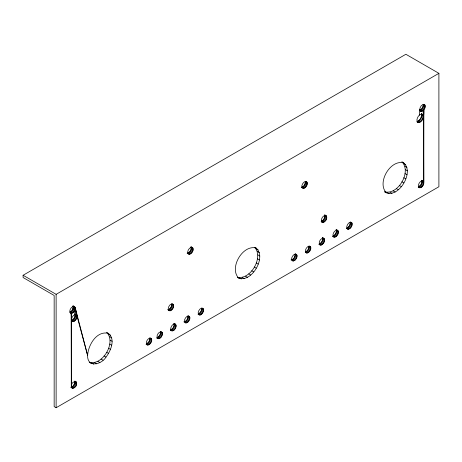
<?xml version="1.0" encoding="UTF-8"?>
<svg xmlns="http://www.w3.org/2000/svg" width="462" height="462" viewBox="0 0 462 462"><rect width="100%" height="100%" fill="white"/><g stroke="black" fill="none" stroke-linecap="round" stroke-linejoin="round"><path stroke-width="0.69" d="M418.226 187.104C421.2 189.478 424.411 184.794 423.781 181.982L423.862 109.76C425.288 108.414 426.235 104.014 423.204 104.354C418.965 106.006 419.629 111.59 419.352 115.159C417.469 116.759 415.378 121.362 418.56 122.557C424.243 121.645 423.833 113.935 423.862 109.76L421.893 108.622L419.819 110.135C420.449 112.22 423.042 111.099 423.862 109.76M73.158 309.378L72.932 305.78M73.21 309.251L73.296 307.149L75.266 308.287L74.994 314.593C72.956 315.338 71.674 317.521 71.546 319.623L71.31 385.556C70.426 390.355 76.836 387.595 76.594 384.141C77.443 379.267 71.09 382.166 71.31 385.556L71.165 313.386L70.184 312.82C68.405 310.181 72.938 304.013 75.173 307.519L87.624 355.451C87.133 367.995 101.513 364.761 106 357.091C110.949 350.756 116.089 338.294 107.548 332.807M421.592 113.964C421.731 116.926 420.316 120.264 417.388 121.344L419.357 122.482M301.236 187.301C303.875 187.023 305.63 183.916 305.238 181.427L307.207 182.565C308.119 185.193 304.019 190.615 301.929 187.26C301.016 184.627 305.116 179.21 307.207 182.565M91.21 363.38L89.241 362.243C102.783 366.014 116.597 342.082 106.566 332.242M147.107 344.848L146.396 343.844C148.579 342.914 150.092 340.384 149.711 338.022C154.585 338.288 149.659 347.615 146.119 344.277M159.026 338.704L157.057 337.572C159.28 336.717 160.782 334.124 160.406 331.768L162.37 332.906C163.005 335.718 159.788 340.402 156.814 338.028M167.625 309.713C170.264 309.448 172.02 306.335 171.633 303.852C175.635 303.967 173.002 310.245 170.253 310.787C166.297 310.666 168.936 304.4 171.668 303.869L173.602 304.984M174.33 323.527C178.979 324.913 173.389 333.824 170.738 329.787C173.042 328.8 174.873 325.791 173.781 323.36M183.824 321.875C186.463 321.604 188.219 318.497 187.832 316.008L189.801 317.146C190.714 319.779 186.602 325.202 184.523 321.829C183.61 319.196 187.722 313.779 189.801 317.146M200.167 315.026L198.198 313.894C200.427 313.04 201.923 310.447 201.548 308.09C205.55 308.206 202.916 314.489 200.167 315.026C196.211 314.911 198.851 308.639 201.582 308.114L203.517 309.228M237.474 277.269C250.71 279.943 263.675 257.49 254.741 247.366M237.82 277.645C251.38 284.378 267.845 255.856 255.238 247.476M290.996 259.927C293.636 259.656 295.385 256.549 295.004 254.06L296.968 255.197C297.88 257.831 293.768 263.248 291.689 259.881C290.777 257.247 294.889 251.825 296.968 255.197M307.403 253.043L305.434 251.905C307.657 251.051 309.159 248.458 308.783 246.102L310.753 247.239C311.659 249.873 307.548 255.295 305.469 251.923C304.556 249.295 308.668 243.872 310.753 247.239M325.029 215.009C328.569 216.395 326.12 221.523 323.371 222.384L321.402 221.246C323.747 220.339 325.566 217.261 324.474 214.842M322.84 237.711C326.38 239.097 323.931 244.225 321.182 245.085L319.213 243.948C321.558 243.041 323.377 239.963 322.285 237.543M336.619 229.753C341.268 231.139 335.678 240.049 333.027 236.013C335.331 235.031 337.162 232.022 336.07 229.591M347.516 229.065L346.806 228.055C348.989 227.131 350.502 224.601 350.121 222.239L352.09 223.371C352.72 226.184 349.503 230.873 346.529 228.494M402.338 162.047C416.17 170.01 398.273 200.693 384.523 191.765C398.065 195.536 411.879 171.598 401.848 161.764M421.893 108.622L423.169 105.965L423.169 104.331L425.138 105.469M419.207 187.67C416.424 185.331 421.459 178.297 423.781 181.982L421.812 180.844L421.54 180.244M420.437 187.78L418.468 186.642C420.691 185.793 422.193 183.2 421.812 180.844M73.498 307.75L73.204 306.387L75.173 307.519C75.687 311.659 79.002 317.25 74.983 320.703C74.093 321.708 72.008 322.037 71.639 320.391C73.828 319.479 75.329 316.944 74.954 314.587L76.923 315.719L87.624 355.451C88.121 345.16 96.668 330.376 108.535 333.379M191.418 246.875C195.131 248.342 192.273 254.164 189.091 254.314L187.11 253.159C189.894 252.916 191.99 249.255 190.864 246.714M70.617 387.237C73.239 386.954 75.035 383.882 74.625 381.369L76.594 382.507M75.173 307.519C75.549 309.875 74.053 312.468 71.824 313.323L69.854 312.185L71.933 310.672L73.204 308.015L75.173 309.153L74.994 314.593L76.218 314.709L76.923 315.719M419.352 115.159C420.68 113.461 423.775 113.958 423.487 116.436L423.781 181.982M23.1 275.26L405.873 54.268L438.9 73.337L438.9 186.74L56.127 407.732L54.158 406.595L54.158 295.466L23.1 277.535L23.1 275.26L56.127 294.329L438.9 73.337M326.01 215.575C322.591 214.339 319.017 222.21 323.371 222.384M192.4 247.441C189.206 246.494 185.793 252.766 189.091 254.314M318.971 244.41L321.182 245.085M70.166 312.809L71.824 313.323M403.817 162.895C390.28 159.13 376.461 183.062 386.492 192.902M337.601 230.324C334.725 229.666 332.588 233.483 333.027 236.013L334.962 237.127M323.822 238.277C320.72 237.532 317.758 242.66 319.958 244.976M256.219 248.048C242.614 244.259 228.719 268.318 238.808 278.211M175.312 324.093C172.442 323.44 170.299 327.252 170.738 329.787L172.673 330.902M423.879 104.296L424.861 104.868M423.261 105.099L425.231 106.231M423.169 105.965L425.138 107.103M422.892 106.889L424.861 108.021M422.459 107.79L424.428 108.928M421.234 109.315L423.204 110.453L423.487 116.436L421.517 115.298L421.402 114.385L423.371 115.523L423.204 110.453M420.524 109.835L422.493 110.967M421.789 111.273L419.819 110.135L419.762 109.39M419.652 110.482L421.13 111.336M419.577 110.591L420.564 111.163M421.54 113.744L422.522 114.31M421.569 113.941L423.048 114.795M421.402 116.343L423.371 117.481M421.078 117.446L423.048 118.584M420.553 118.532L422.522 119.67M419.877 119.531L421.846 120.663M419.086 120.363L421.055 121.5M418.237 120.98L420.206 122.118M417.088 121.708L418.56 122.557M416.897 121.783L417.885 122.349M403.794 163.565L405.763 164.703M405.018 166.268L406.987 167.406M405.434 169.693L407.403 170.825M422.089 180.405L423.077 180.977M422.031 180.527L423.51 181.375M421.91 181.606L423.873 182.744M421.812 182.478L423.781 183.616M405.018 173.591L406.987 174.728M421.54 183.397L423.51 184.534M421.107 184.303L423.077 185.441M420.541 185.129L422.511 186.267M419.883 185.828L421.852 186.966M419.173 186.342L421.142 187.48M403.794 177.708L405.763 178.846M418.301 186.995L419.773 187.843M401.848 181.762L403.817 182.9M399.312 185.476L401.282 186.613M396.356 188.594L398.325 189.732M393.185 190.904L395.154 192.042M390.015 192.256L391.984 193.393M387.064 192.544L389.033 193.682M305.948 181.393L306.93 181.959M305.33 182.19L307.299 183.327M305.243 183.056L307.207 184.194M304.972 183.974L306.935 185.112M304.539 184.881L306.508 186.019M303.973 185.712L305.942 186.85M303.315 186.411L305.284 187.549M302.604 186.925L304.573 188.063M301.9 187.231L303.869 188.369M301.732 187.584L303.205 188.438M350.34 221.916L351.819 222.771L352.09 223.371M350.213 223.002L352.183 224.139M350.121 223.874L352.09 225.006M349.849 224.792L351.819 225.924M349.411 225.693L351.38 226.83M348.845 226.524L350.814 227.662M348.186 227.217L350.156 228.355M347.482 227.737L349.451 228.875M324.971 215.125L326.443 215.979M348.741 229.175L346.771 228.037C346.252 225.496 349.07 220.859 351.819 222.771M324.751 215.448L326.721 216.586M346.604 228.384L348.082 229.239M324.844 216.21L326.813 217.348M324.751 217.082L326.721 218.22M324.474 218L326.443 219.138M324.041 218.907L326.01 220.039M323.475 219.733L325.444 220.871M322.817 220.432L324.786 221.564M322.106 220.946L324.076 222.083M336.561 229.874L338.034 230.723M336.342 230.192L338.311 231.329M321.234 221.598L322.713 222.447M321.159 221.708L322.147 222.274M336.434 230.954L338.403 232.091M336.342 231.826L338.311 232.963M336.07 232.744L338.034 233.882M335.631 233.651L337.601 234.788M335.066 234.477L337.035 235.614M334.407 235.175L336.376 236.313M333.703 235.689L335.666 236.827M332.825 236.342L334.303 237.197M332.75 236.452L333.737 237.018M322.782 237.826L324.255 238.681M322.563 238.149L324.532 239.287M322.655 238.912L324.624 240.049M322.563 239.784L324.532 240.921M322.285 240.702L324.255 241.84M321.852 241.609L323.822 242.741M321.286 242.435L323.256 243.572M320.628 243.133L322.597 244.265M319.918 243.647L321.887 244.785M319.046 244.3L320.524 245.149M309.494 246.067L310.476 246.639M308.876 246.87L310.845 248.002M308.783 247.736L310.753 248.874M308.506 248.66L310.476 249.792M308.073 249.561L310.042 250.699M307.507 250.392L309.476 251.524M306.849 251.085L308.818 252.223M306.139 251.605L308.108 252.737M305.267 252.252L306.745 253.107M295.218 253.742L296.696 254.591M295.097 254.822L297.066 255.96M295.004 255.694L296.968 256.832M294.727 256.612L296.696 257.75M294.294 257.519L296.263 258.656M293.728 258.345L295.697 259.482M293.07 259.043L295.039 260.181M292.359 259.557L294.329 260.695M291.655 259.858L293.624 260.995M291.978 260.493L292.96 261.059M256.208 248.723L258.177 249.861M257.438 251.444L259.407 252.581M257.86 254.885L259.829 256.017M257.438 258.807L259.407 259.944M256.208 262.947L258.177 264.079M254.25 267.019L256.219 268.156M251.703 270.749L253.673 271.887M248.735 273.885L250.699 275.023M245.547 276.212L247.517 277.35M191.36 246.997L192.833 247.846M191.135 247.314L193.104 248.452M191.228 248.082L193.197 249.22M242.359 277.57L244.329 278.702M191.135 248.954L193.104 250.092M190.858 249.873L192.827 251.01M239.391 277.864L241.355 278.996M190.425 250.779L192.394 251.911M189.853 251.605L191.822 252.743M189.195 252.298L191.164 253.436M188.49 252.812L190.454 253.95M187.78 253.112L189.749 254.25M202.258 308.056L203.245 308.628M201.64 308.853L203.609 309.99M201.548 309.725L203.517 310.862M201.276 310.643L203.245 311.781M200.843 311.55L202.806 312.687M200.277 312.381L202.24 313.513M199.613 313.074L201.582 314.212M198.908 313.588L200.878 314.726M198.031 314.241L199.509 315.096M172.343 303.811L173.325 304.383M171.725 304.614L173.695 305.752M171.633 305.486L173.602 306.618M188.051 315.69L189.53 316.545M171.356 306.404L173.325 307.536M187.924 316.776L189.894 317.908M170.923 307.305L172.892 308.443M187.832 317.642L189.801 318.78M170.357 308.137L172.326 309.274M187.56 318.561L189.53 319.698M169.698 308.83L171.668 309.967M187.127 319.467L189.097 320.605M168.988 309.349L170.957 310.487M168.284 309.65L170.253 310.787M186.561 320.299L188.531 321.431M168.116 309.996L169.594 310.851M185.897 320.992L187.867 322.13M185.193 321.512L187.162 322.643M184.482 321.812L186.452 322.944M184.812 322.441L185.793 323.013M174.272 323.648L175.751 324.497M174.053 323.966L176.022 325.104M174.145 324.728L176.114 325.866M174.053 325.6L176.022 326.738M173.781 326.519L175.751 327.656M173.348 327.425L175.312 328.563M172.782 328.251L174.746 329.389M172.118 328.95L174.087 330.087M171.414 329.464L173.383 330.601M170.536 330.116L172.014 330.965M170.466 330.226L171.448 330.792M160.62 331.45L162.098 332.305L162.37 332.906M160.499 332.53L162.468 333.668M160.406 333.402L162.37 334.54M160.129 334.321L162.098 335.458M159.696 335.227L161.665 336.365M159.13 336.059L161.099 337.191M158.472 336.752L160.441 337.889M157.761 337.266L159.731 338.403M156.889 337.918L158.362 338.773M150.421 337.988L151.403 338.554M151.68 339.16L149.711 338.022C147.528 338.946 146.015 341.476 146.396 343.844L148.331 344.958M149.803 338.785L151.773 339.922M149.711 339.657L151.68 340.789M149.434 340.575L151.403 341.713M149.001 341.482L150.97 342.613M148.435 342.307L150.404 343.445M147.776 343.006L149.746 344.138M147.066 343.52L149.035 344.658M146.194 344.173L147.673 345.022M73.481 305.948L74.463 306.514M73.423 306.063L74.902 306.918M72.932 308.939L74.902 310.071M72.499 309.84L74.469 310.978M71.933 310.672L73.897 311.81M71.269 311.365L73.239 312.503M75.173 314.264L76.652 315.113M70.565 311.885L72.534 313.022M108.512 334.043L110.482 335.181M75.046 315.35L77.015 316.487M74.948 316.222L76.917 317.359M109.737 336.752L111.706 337.889M74.677 317.14L76.646 318.278M74.238 318.047L76.207 319.178M73.672 318.872L75.641 320.01M110.152 340.171L112.122 341.308M73.013 319.565L74.983 320.703M72.303 320.079L74.272 321.217M73.568 321.517L71.598 320.38L71.165 313.386M71.922 321.009L72.909 321.581M109.737 344.075L111.706 345.206M108.512 348.192L110.482 349.324M106.566 352.24L108.535 353.378M104.031 355.954L106 357.091M101.074 359.072L103.043 360.21M97.904 361.388L99.873 362.52M94.733 362.734L96.702 363.871M91.782 363.028L93.751 364.166M74.844 381.052L76.317 381.907M76.686 383.194L74.717 382.057L76.686 383.269M74.625 382.929L76.594 384.066M74.625 383.004L76.594 384.141M74.353 383.922L76.317 385.06M73.914 384.829L75.883 385.966M73.348 385.66L75.318 386.792M72.69 386.353L74.659 387.491M71.985 386.873L73.949 388.005M71.275 387.173L73.244 388.305M71.598 387.803L72.586 388.375M162.098 332.305C159.119 330.209 155.388 336.301 157.796 338.594M73.204 306.387L73.568 307.773M421.454 113.97L421.523 117.464M56.127 294.329L56.127 407.732"/></g></svg>
